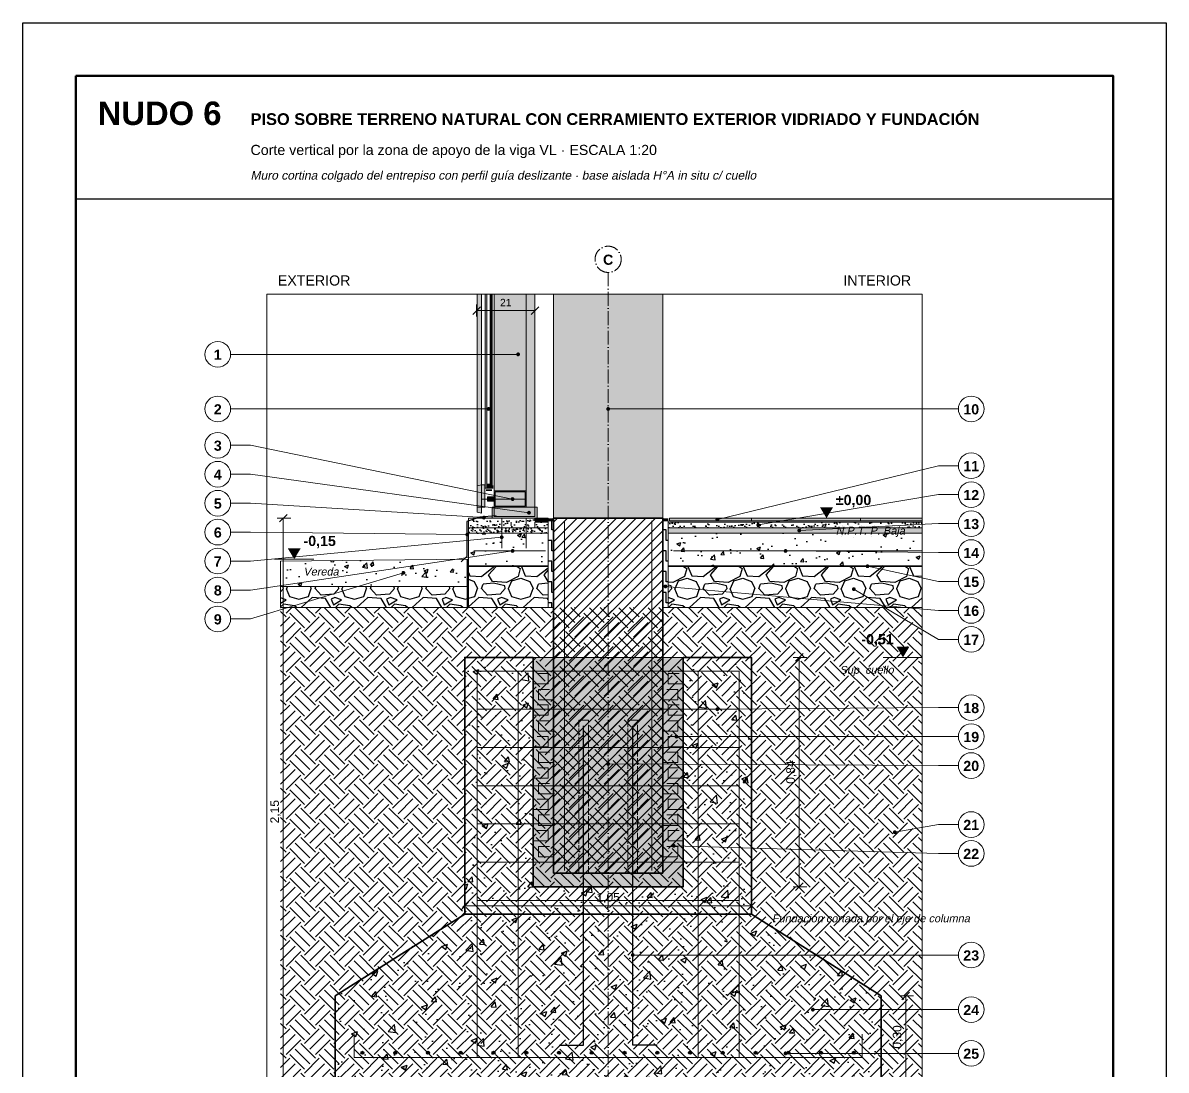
# Model space of a CAD drawing. Header units: millimetres. Extents: x 6 to 4194, y 6 to 5934.
# Drawn here: x 6 to 4194, y 2098 to 5934 of the extents above; entities that cross this region are included whole.
import ezdxf
from ezdxf.enums import TextEntityAlignment as Align

# ---------------------------------------------------------------- set-up
doc = ezdxf.new("R2010")
doc.units = ezdxf.units.MM
doc.header["$LTSCALE"] = 20
doc.linetypes.add('DASHDOT', pattern=[3.556, 2.54, -0.508, 0, -0.508])
doc.linetypes.add('DASHED', pattern=[1.524, 1.27, -0.254])
for name, color, linetype in [('A-ACERO', 250, 'Continuous'), ('A-AISLACION-EPS', 50, 'Continuous'), ('A-ALUMINIO', 253, 'Continuous'), ('A-ARMADURAS', 14, 'Continuous'), ('A-BARRERAS-MEMBRANAS', 7, 'Continuous'), ('A-CONTORNOS', 7, 'Continuous'), ('A-GROUT', 251, 'Continuous'), ('A-HORMIGON-INSITU', 33, 'Continuous'), ('A-HORMIGON-PREMOLDEADO', 8, 'Continuous'), ('A-HORMIGON-SIMPLE', 9, 'Continuous'), ('A-MORTERO-CARPETAS', 252, 'Continuous'), ('A-NEOPRENO-SELLADORES', 7, 'Continuous'), ('A-PROYECCION-OCULTO', 8, 'DASHED'), ('A-SOLADOS', 31, 'Continuous'), ('A-TERRENO', 32, 'Continuous'), ('A-TOSCA', 42, 'Continuous'), ('A-VIDRIO', 4, 'Continuous'), ('A-VISTA', 8, 'Continuous'), ('X-COTAS', 3, 'Continuous'), ('X-EJES', 1, 'DASHDOT'), ('X-MARCO', 7, 'Continuous'), ('X-NIVELES', 7, 'Continuous'), ('X-REFERENCIAS', 1, 'Continuous'), ('X-TEXTOS', 7, 'Continuous')]:
    doc.layers.add(name, color=color, linetype=linetype)
doc.styles.add('ARIAL', font='arial.ttf')
doc.styles.add('ARIAL-B', font='arialbd.ttf')

msp = doc.modelspace()

# ---------------------------------------------------------------- hatches: boundary and pattern name
at = {"layer": 'A-ACERO', "true_color": 0x333333}
h = msp.add_hatch(color=250, dxfattribs=at)
h.dxf.hatch_style = 1
h.paths.add_polyline_path([(1702, 4220), (1724, 4220), (1724, 4226), (1702, 4226)])
at = {"layer": 'A-AISLACION-EPS'}
h = msp.add_hatch(dxfattribs=at)
h.set_pattern_fill('ZIGZAG', color=256, scale=6, angle=90)
h.paths.add_polyline_path([(1930, 3793), (1950, 3793), (1950, 4110), (1930, 4110)])
h = msp.add_hatch(dxfattribs=at)
h.set_pattern_fill('ZIGZAG', color=256, scale=6, angle=90)
h.paths.add_polyline_path([(2350, 3793), (2370, 3793), (2370, 4110), (2350, 4110)])
at = {"layer": 'A-ALUMINIO', "true_color": 0xb9c0c6}
h = msp.add_hatch(color=9, dxfattribs=at)
h.dxf.hatch_style = 1
h.paths.add_polyline_path([(1670, 4142), (1686, 4138), (1686, 4242), (1670, 4238)])
at = {"layer": 'A-ALUMINIO', "true_color": 0x9aa3ab}
h = msp.add_hatch(color=253, dxfattribs=at)
h.dxf.hatch_style = 1
h.paths.add_polyline_path([(1686, 4160), (1698, 4160), (1698, 4242), (1686, 4242)])
h = msp.add_hatch(color=253, dxfattribs=at)
h.dxf.hatch_style = 1
h.paths.add_polyline_path([(1706, 4230), (1718, 4230), (1718, 4244), (1706, 4244)])
h = msp.add_hatch(color=253, dxfattribs=at)
h.dxf.hatch_style = 1
h.paths.add_polyline_path([(1708, 4182), (1732, 4182), (1732, 4198), (1708, 4198)])
h = msp.add_hatch(color=253, dxfattribs=at)
h.dxf.hatch_style = 1
h.paths.add_polyline_path([(1732, 4160), (1850, 4160), (1850, 4220), (1732, 4220)])
h = msp.add_hatch(color=253, dxfattribs=at)
h.dxf.hatch_style = 1
h.paths.add_polyline_path([(1725, 4120), (1890, 4120), (1890, 4160), (1725, 4160)])
at = {"layer": 'A-ARMADURAS'}
h = msp.add_hatch(color=256, dxfattribs=at)
h.dxf.hatch_style = 1
h.paths.add_polyline_path([(1255.6, 2162), (1255.3, 2163.7), (1254.5, 2165.3), (1253.3, 2166.5), (1251.7, 2167.3), (1250, 2167.6), (1248.3, 2167.3), (1246.7, 2166.5), (1245.5, 2165.3), (1244.7, 2163.7), (1244.4, 2162), (1244.7, 2160.3), (1245.5, 2158.7), (1246.7, 2157.5), (1248.3, 2156.7), (1250, 2156.4), (1251.7, 2156.7), (1253.3, 2157.5), (1254.5, 2158.7), (1255.3, 2160.3)])
h = msp.add_hatch(color=256, dxfattribs=at)
h.dxf.hatch_style = 1
h.paths.add_polyline_path([(1375.6, 2162), (1375.3, 2163.7), (1374.5, 2165.3), (1373.3, 2166.5), (1371.7, 2167.3), (1370, 2167.6), (1368.3, 2167.3), (1366.7, 2166.5), (1365.5, 2165.3), (1364.7, 2163.7), (1364.4, 2162), (1364.7, 2160.3), (1365.5, 2158.7), (1366.7, 2157.5), (1368.3, 2156.7), (1370, 2156.4), (1371.7, 2156.7), (1373.3, 2157.5), (1374.5, 2158.7), (1375.3, 2160.3)])
h = msp.add_hatch(color=256, dxfattribs=at)
h.dxf.hatch_style = 1
h.paths.add_polyline_path([(1495.6, 2162), (1495.3, 2163.7), (1494.5, 2165.3), (1493.3, 2166.5), (1491.7, 2167.3), (1490, 2167.6), (1488.3, 2167.3), (1486.7, 2166.5), (1485.5, 2165.3), (1484.7, 2163.7), (1484.4, 2162), (1484.7, 2160.3), (1485.5, 2158.7), (1486.7, 2157.5), (1488.3, 2156.7), (1490, 2156.4), (1491.7, 2156.7), (1493.3, 2157.5), (1494.5, 2158.7), (1495.3, 2160.3)])
h = msp.add_hatch(color=256, dxfattribs=at)
h.dxf.hatch_style = 1
h.paths.add_polyline_path([(1615.6, 2162), (1615.3, 2163.7), (1614.5, 2165.3), (1613.3, 2166.5), (1611.7, 2167.3), (1610, 2167.6), (1608.3, 2167.3), (1606.7, 2166.5), (1605.5, 2165.3), (1604.7, 2163.7), (1604.4, 2162), (1604.7, 2160.3), (1605.5, 2158.7), (1606.7, 2157.5), (1608.3, 2156.7), (1610, 2156.4), (1611.7, 2156.7), (1613.3, 2157.5), (1614.5, 2158.7), (1615.3, 2160.3)])
h = msp.add_hatch(color=256, dxfattribs=at)
h.dxf.hatch_style = 1
h.paths.add_polyline_path([(1735.6, 2162), (1735.3, 2163.7), (1734.5, 2165.3), (1733.3, 2166.5), (1731.7, 2167.3), (1730, 2167.6), (1728.3, 2167.3), (1726.7, 2166.5), (1725.5, 2165.3), (1724.7, 2163.7), (1724.4, 2162), (1724.7, 2160.3), (1725.5, 2158.7), (1726.7, 2157.5), (1728.3, 2156.7), (1730, 2156.4), (1731.7, 2156.7), (1733.3, 2157.5), (1734.5, 2158.7), (1735.3, 2160.3)])
h = msp.add_hatch(color=256, dxfattribs=at)
h.dxf.hatch_style = 1
h.paths.add_polyline_path([(1855.6, 2162), (1855.3, 2163.7), (1854.5, 2165.3), (1853.3, 2166.5), (1851.7, 2167.3), (1850, 2167.6), (1848.3, 2167.3), (1846.7, 2166.5), (1845.5, 2165.3), (1844.7, 2163.7), (1844.4, 2162), (1844.7, 2160.3), (1845.5, 2158.7), (1846.7, 2157.5), (1848.3, 2156.7), (1850, 2156.4), (1851.7, 2156.7), (1853.3, 2157.5), (1854.5, 2158.7), (1855.3, 2160.3)])
h = msp.add_hatch(color=256, dxfattribs=at)
h.dxf.hatch_style = 1
h.paths.add_polyline_path([(1975.6, 2162), (1975.3, 2163.7), (1974.5, 2165.3), (1973.3, 2166.5), (1971.7, 2167.3), (1970, 2167.6), (1968.3, 2167.3), (1966.7, 2166.5), (1965.5, 2165.3), (1964.7, 2163.7), (1964.4, 2162), (1964.7, 2160.3), (1965.5, 2158.7), (1966.7, 2157.5), (1968.3, 2156.7), (1970, 2156.4), (1971.7, 2156.7), (1973.3, 2157.5), (1974.5, 2158.7), (1975.3, 2160.3)])
h = msp.add_hatch(color=256, dxfattribs=at)
h.dxf.hatch_style = 1
h.paths.add_polyline_path([(2095.6, 2162), (2095.3, 2163.7), (2094.5, 2165.3), (2093.3, 2166.5), (2091.7, 2167.3), (2090, 2167.6), (2088.3, 2167.3), (2086.7, 2166.5), (2085.5, 2165.3), (2084.7, 2163.7), (2084.4, 2162), (2084.7, 2160.3), (2085.5, 2158.7), (2086.7, 2157.5), (2088.3, 2156.7), (2090, 2156.4), (2091.7, 2156.7), (2093.3, 2157.5), (2094.5, 2158.7), (2095.3, 2160.3)])
h = msp.add_hatch(color=256, dxfattribs=at)
h.dxf.hatch_style = 1
h.paths.add_polyline_path([(2215.6, 2162), (2215.3, 2163.7), (2214.5, 2165.3), (2213.3, 2166.5), (2211.7, 2167.3), (2210, 2167.6), (2208.3, 2167.3), (2206.7, 2166.5), (2205.5, 2165.3), (2204.7, 2163.7), (2204.4, 2162), (2204.7, 2160.3), (2205.5, 2158.7), (2206.7, 2157.5), (2208.3, 2156.7), (2210, 2156.4), (2211.7, 2156.7), (2213.3, 2157.5), (2214.5, 2158.7), (2215.3, 2160.3)])
h = msp.add_hatch(color=256, dxfattribs=at)
h.dxf.hatch_style = 1
h.paths.add_polyline_path([(2335.6, 2162), (2335.3, 2163.7), (2334.5, 2165.3), (2333.3, 2166.5), (2331.7, 2167.3), (2330, 2167.6), (2328.3, 2167.3), (2326.7, 2166.5), (2325.5, 2165.3), (2324.7, 2163.7), (2324.4, 2162), (2324.7, 2160.3), (2325.5, 2158.7), (2326.7, 2157.5), (2328.3, 2156.7), (2330, 2156.4), (2331.7, 2156.7), (2333.3, 2157.5), (2334.5, 2158.7), (2335.3, 2160.3)])
h = msp.add_hatch(color=256, dxfattribs=at)
h.dxf.hatch_style = 1
h.paths.add_polyline_path([(2455.6, 2162), (2455.3, 2163.7), (2454.5, 2165.3), (2453.3, 2166.5), (2451.7, 2167.3), (2450, 2167.6), (2448.3, 2167.3), (2446.7, 2166.5), (2445.5, 2165.3), (2444.7, 2163.7), (2444.4, 2162), (2444.7, 2160.3), (2445.5, 2158.7), (2446.7, 2157.5), (2448.3, 2156.7), (2450, 2156.4), (2451.7, 2156.7), (2453.3, 2157.5), (2454.5, 2158.7), (2455.3, 2160.3)])
h = msp.add_hatch(color=256, dxfattribs=at)
h.dxf.hatch_style = 1
h.paths.add_polyline_path([(2575.6, 2162), (2575.3, 2163.7), (2574.5, 2165.3), (2573.3, 2166.5), (2571.7, 2167.3), (2570, 2167.6), (2568.3, 2167.3), (2566.7, 2166.5), (2565.5, 2165.3), (2564.7, 2163.7), (2564.4, 2162), (2564.7, 2160.3), (2565.5, 2158.7), (2566.7, 2157.5), (2568.3, 2156.7), (2570, 2156.4), (2571.7, 2156.7), (2573.3, 2157.5), (2574.5, 2158.7), (2575.3, 2160.3)])
h = msp.add_hatch(color=256, dxfattribs=at)
h.dxf.hatch_style = 1
h.paths.add_polyline_path([(2695.6, 2162), (2695.3, 2163.7), (2694.5, 2165.3), (2693.3, 2166.5), (2691.7, 2167.3), (2690, 2167.6), (2688.3, 2167.3), (2686.7, 2166.5), (2685.5, 2165.3), (2684.7, 2163.7), (2684.4, 2162), (2684.7, 2160.3), (2685.5, 2158.7), (2686.7, 2157.5), (2688.3, 2156.7), (2690, 2156.4), (2691.7, 2156.7), (2693.3, 2157.5), (2694.5, 2158.7), (2695.3, 2160.3)])
h = msp.add_hatch(color=256, dxfattribs=at)
h.dxf.hatch_style = 1
h.paths.add_polyline_path([(2815.6, 2162), (2815.3, 2163.7), (2814.5, 2165.3), (2813.3, 2166.5), (2811.7, 2167.3), (2810, 2167.6), (2808.3, 2167.3), (2806.7, 2166.5), (2805.5, 2165.3), (2804.7, 2163.7), (2804.4, 2162), (2804.7, 2160.3), (2805.5, 2158.7), (2806.7, 2157.5), (2808.3, 2156.7), (2810, 2156.4), (2811.7, 2156.7), (2813.3, 2157.5), (2814.5, 2158.7), (2815.3, 2160.3)])
h = msp.add_hatch(color=256, dxfattribs=at)
h.dxf.hatch_style = 1
h.paths.add_polyline_path([(2935.6, 2162), (2935.3, 2163.7), (2934.5, 2165.3), (2933.3, 2166.5), (2931.7, 2167.3), (2930, 2167.6), (2928.3, 2167.3), (2926.7, 2166.5), (2925.5, 2165.3), (2924.7, 2163.7), (2924.4, 2162), (2924.7, 2160.3), (2925.5, 2158.7), (2926.7, 2157.5), (2928.3, 2156.7), (2930, 2156.4), (2931.7, 2156.7), (2933.3, 2157.5), (2934.5, 2158.7), (2935.3, 2160.3)])
h = msp.add_hatch(color=256, dxfattribs=at)
h.dxf.hatch_style = 1
h.paths.add_polyline_path([(3055.6, 2162), (3055.3, 2163.7), (3054.5, 2165.3), (3053.3, 2166.5), (3051.7, 2167.3), (3050, 2167.6), (3048.3, 2167.3), (3046.7, 2166.5), (3045.5, 2165.3), (3044.7, 2163.7), (3044.4, 2162), (3044.7, 2160.3), (3045.5, 2158.7), (3046.7, 2157.5), (3048.3, 2156.7), (3050, 2156.4), (3051.7, 2156.7), (3053.3, 2157.5), (3054.5, 2158.7), (3055.3, 2160.3)])
at = {"layer": 'A-BARRERAS-MEMBRANAS', "true_color": 0x000000}
h = msp.add_hatch(color=18, dxfattribs=at)
h.dxf.hatch_style = 1
h.paths.add_polyline_path([(1638, 3943), (1930, 3943), (1930, 3945), (1638, 3945)])
h = msp.add_hatch(color=18, dxfattribs=at)
h.dxf.hatch_style = 1
h.paths.add_polyline_path([(2370, 3943), (3300, 3943), (3300, 3945), (2370, 3945)])
at = {"layer": 'A-GROUT'}
h = msp.add_hatch(dxfattribs=at)
h.set_pattern_fill('AR-SAND', color=256, scale=0.4)
h.paths.add_polyline_path([(1875, 2770), (2425, 2770), (2425, 3610), (1875, 3610)])
at = {"layer": 'A-HORMIGON-INSITU'}
h = msp.add_hatch(dxfattribs=at)
h.set_pattern_fill('AR-CONC', color=256, scale=1.2)
h.paths.add_polyline_path([(1625, 2670), (2675, 2670), (2675, 3610), (2425, 3610), (2425, 2770), (1875, 2770), (1875, 3610), (1625, 3610)])
h = msp.add_hatch(dxfattribs=at)
h.set_pattern_fill('AR-CONC', color=256, scale=1.2)
h.paths.add_polyline_path([(1150, 2070), (3150, 2070), (3150, 2370), (2675, 2670), (1625, 2670), (1150, 2370)])
at = {"layer": 'A-HORMIGON-PREMOLDEADO'}
h = msp.add_hatch(dxfattribs=at)
h.set_pattern_fill('ANSI31', color=256, scale=8)
h.paths.add_polyline_path([(1950, 2820), (2350, 2820), (2350, 4120), (1950, 4120)])
at = {"layer": 'A-HORMIGON-SIMPLE'}
h = msp.add_hatch(dxfattribs=at)
h.set_pattern_fill('AR-CONC', color=256, scale=0.8)
h.paths.add_polyline_path([(1638, 3945), (1930, 3945), (1930, 4065), (1638, 4065)])
h = msp.add_hatch(dxfattribs=at)
h.set_pattern_fill('AR-CONC', color=256, scale=0.8)
h.paths.add_polyline_path([(2370, 3945), (3300, 3945), (3300, 4065), (2370, 4065)])
h = msp.add_hatch(dxfattribs=at)
h.set_pattern_fill('AR-CONC', color=256, scale=0.8)
h.paths.add_polyline_path([(950, 3870), (1634, 3870), (1634, 3970), (950, 3963)])
at = {"layer": 'A-MORTERO-CARPETAS'}
h = msp.add_hatch(dxfattribs=at)
h.set_pattern_fill('AR-SAND', color=256, scale=0.6)
h.paths.add_polyline_path([(1638, 4085), (1930, 4085), (1930, 4120), (1638, 4120)])
at = {"layer": 'A-MORTERO-CARPETAS', "true_color": 0x8d8d8d}
h = msp.add_hatch(color=252, dxfattribs=at)
h.dxf.hatch_style = 1
h.paths.add_polyline_path([(1882, 4105), (1930, 4105), (1930, 4110), (1882, 4110)])
at = {"layer": 'A-MORTERO-CARPETAS'}
h = msp.add_hatch(dxfattribs=at)
h.set_pattern_fill('AR-SAND', color=256, scale=0.6)
h.paths.add_polyline_path([(1882, 4085), (1930, 4085), (1930, 4105), (1882, 4105)])
h = msp.add_hatch(dxfattribs=at)
h.set_pattern_fill('AR-SAND', color=256, scale=0.6)
h.paths.add_polyline_path([(2370, 4085), (3300, 4085), (3300, 4105), (2370, 4105)])
at = {"layer": 'A-MORTERO-CARPETAS', "true_color": 0x8d8d8d}
h = msp.add_hatch(color=252, dxfattribs=at)
h.dxf.hatch_style = 1
h.paths.add_polyline_path([(2375, 4105), (3300, 4105), (3300, 4110), (2375, 4110)])
at = {"layer": 'A-MORTERO-CARPETAS'}
h = msp.add_hatch(dxfattribs=at)
h.set_pattern_fill('AR-SAND', color=256, scale=0.4)
h.paths.add_polyline_path([(1638, 4065), (1930, 4065), (1930, 4085), (1638, 4085)])
h = msp.add_hatch(dxfattribs=at)
h.set_pattern_fill('AR-SAND', color=256, scale=0.4)
h.paths.add_polyline_path([(2370, 4065), (3300, 4065), (3300, 4085), (2370, 4085)])
at = {"layer": 'A-NEOPRENO-SELLADORES', "true_color": 0x111111}
h = msp.add_hatch(color=250, dxfattribs=at)
h.dxf.hatch_style = 1
h.paths.add_polyline_path([(1698, 4228), (1700, 4228), (1700, 4240), (1698, 4240)])
h = msp.add_hatch(color=250, dxfattribs=at)
h.dxf.hatch_style = 1
h.paths.add_polyline_path([(1706, 4230), (1718, 4230), (1718, 4234), (1706, 4234)])
h = msp.add_hatch(color=250, dxfattribs=at)
h.dxf.hatch_style = 1
h.paths.add_polyline_path([(1725, 4228), (1730, 4228), (1730, 4240), (1725, 4240)])
at = {"layer": 'A-NEOPRENO-SELLADORES', "true_color": 0x222222}
h = msp.add_hatch(color=250, dxfattribs=at)
h.dxf.hatch_style = 1
h.paths.add_polyline_path([(1670, 4120), (1725, 4120), (1725, 4124), (1670, 4124)])
at = {"layer": 'A-NEOPRENO-SELLADORES', "true_color": 0x111111}
h = msp.add_hatch(color=250, dxfattribs=at)
h.dxf.hatch_style = 1
h.paths.add_polyline_path([(1930, 4110), (1950, 4110), (1950, 4120), (1930, 4120)])
h = msp.add_hatch(color=250, dxfattribs=at)
h.dxf.hatch_style = 1
h.paths.add_polyline_path([(2350, 4110), (2370, 4110), (2370, 4120), (2350, 4120)])
h = msp.add_hatch(color=250, dxfattribs=at)
h.dxf.hatch_style = 1
h.paths.add_polyline_path([(1630, 3870), (1634, 3870), (1634, 3970), (1630, 3970)])
at = {"layer": 'A-SOLADOS', "true_color": 0xcdbb9c}
h = msp.add_hatch(color=9, dxfattribs=at)
h.dxf.hatch_style = 1
h.paths.add_polyline_path([(1882, 4110), (1930, 4110), (1930, 4120), (1882, 4120)])
h = msp.add_hatch(color=9, dxfattribs=at)
h.dxf.hatch_style = 1
h.paths.add_polyline_path([(2375, 4110), (3300, 4110), (3300, 4120), (2375, 4120)])
at = {"layer": 'A-TERRENO'}
h = msp.add_hatch(dxfattribs=at)
h.set_pattern_fill('EARTH', color=256, scale=12, angle=45)
h.paths.add_polyline_path([(950, 1940), (3300, 1940), (3300, 3793), (950, 3793)])
at = {"layer": 'A-TOSCA'}
h = msp.add_hatch(dxfattribs=at)
h.set_pattern_fill('GRAVEL', color=256, scale=8)
h.paths.add_polyline_path([(1638, 3793), (1930, 3793), (1930, 3943), (1638, 3943)])
h = msp.add_hatch(dxfattribs=at)
h.set_pattern_fill('GRAVEL', color=256, scale=8)
h.paths.add_polyline_path([(2370, 3793), (3300, 3793), (3300, 3943), (2370, 3943)])
h = msp.add_hatch(dxfattribs=at)
h.set_pattern_fill('GRAVEL', color=256, scale=8)
h.paths.add_polyline_path([(950, 3793), (1634, 3793), (1634, 3870), (950, 3870)])
at = {"layer": 'A-VIDRIO', "true_color": 0xbfe3f0}
h = msp.add_hatch(color=254, dxfattribs=at)
h.dxf.hatch_style = 1
h.paths.add_polyline_path([(1700, 4940), (1700, 4230), (1706, 4230), (1706, 4940)])
h = msp.add_hatch(color=254, dxfattribs=at)
h.dxf.hatch_style = 1
h.paths.add_polyline_path([(1718, 4940), (1718, 4230), (1725, 4230), (1725, 4940)])
at = {"layer": 'A-VISTA', "true_color": 0xe9ecee}
h = msp.add_hatch(color=7, dxfattribs=at)
h.dxf.hatch_style = 1
h.paths.add_polyline_path([(1670, 4940), (1670, 4160), (1686, 4160), (1686, 4940)])
at = {"layer": 'A-VISTA', "true_color": 0xe3e7ea}
h = msp.add_hatch(color=254, dxfattribs=at)
h.dxf.hatch_style = 1
h.paths.add_polyline_path([(1732, 4940), (1732, 4160), (1882, 4160), (1882, 4940)])
at = {"layer": 'A-VISTA', "true_color": 0xeceeef}
h = msp.add_hatch(color=7, dxfattribs=at)
h.dxf.hatch_style = 1
h.paths.add_polyline_path([(1950, 4940), (1950, 4120), (2350, 4120), (2350, 4940)])
at = {"layer": 'X-NIVELES'}
h = msp.add_hatch(color=7, dxfattribs=at)
h.dxf.hatch_style = 1
h.paths.add_polyline_path([(2950, 4120), (2926, 4160), (2974, 4160)])
h = msp.add_hatch(color=7, dxfattribs=at)
h.dxf.hatch_style = 1
h.paths.add_polyline_path([(1000, 3970), (976, 4010), (1024, 4010)])
h = msp.add_hatch(color=7, dxfattribs=at)
h.dxf.hatch_style = 1
h.paths.add_polyline_path([(3230, 3610), (3206, 3650), (3254, 3650)])
at = {"layer": 'X-REFERENCIAS'}
h = msp.add_hatch(color=7, dxfattribs=at)
h.dxf.hatch_style = 1
h.paths.add_polyline_path([(1827, 4720), (1826.7, 4722.2), (1825.7, 4724.1), (1824.1, 4725.7), (1822.2, 4726.7), (1820, 4727), (1817.8, 4726.7), (1815.9, 4725.7), (1814.3, 4724.1), (1813.3, 4722.2), (1813, 4720), (1813.3, 4717.8), (1814.3, 4715.9), (1815.9, 4714.3), (1817.8, 4713.3), (1820, 4713), (1822.2, 4713.3), (1824.1, 4714.3), (1825.7, 4715.9), (1826.7, 4717.8)])
h = msp.add_hatch(color=7, dxfattribs=at)
h.dxf.hatch_style = 1
h.paths.add_polyline_path([(1719, 4520), (1718.7, 4522.2), (1717.7, 4524.1), (1716.1, 4525.7), (1714.2, 4526.7), (1712, 4527), (1709.8, 4526.7), (1707.9, 4525.7), (1706.3, 4524.1), (1705.3, 4522.2), (1705, 4520), (1705.3, 4517.8), (1706.3, 4515.9), (1707.9, 4514.3), (1709.8, 4513.3), (1712, 4513), (1714.2, 4513.3), (1716.1, 4514.3), (1717.7, 4515.9), (1718.7, 4517.8)])
h = msp.add_hatch(color=7, dxfattribs=at)
h.dxf.hatch_style = 1
h.paths.add_polyline_path([(2157, 4520), (2156.7, 4522.2), (2155.7, 4524.1), (2154.1, 4525.7), (2152.2, 4526.7), (2150, 4527), (2147.8, 4526.7), (2145.9, 4525.7), (2144.3, 4524.1), (2143.3, 4522.2), (2143, 4520), (2143.3, 4517.8), (2144.3, 4515.9), (2145.9, 4514.3), (2147.8, 4513.3), (2150, 4513), (2152.2, 4513.3), (2154.1, 4514.3), (2155.7, 4515.9), (2156.7, 4517.8)])
h = msp.add_hatch(color=7, dxfattribs=at)
h.dxf.hatch_style = 1
h.paths.add_polyline_path([(1807, 4190), (1806.7, 4192.2), (1805.7, 4194.1), (1804.1, 4195.7), (1802.2, 4196.7), (1800, 4197), (1797.8, 4196.7), (1795.9, 4195.7), (1794.3, 4194.1), (1793.3, 4192.2), (1793, 4190), (1793.3, 4187.8), (1794.3, 4185.9), (1795.9, 4184.3), (1797.8, 4183.3), (1800, 4183), (1802.2, 4183.3), (1804.1, 4184.3), (1805.7, 4185.9), (1806.7, 4187.8)])
h = msp.add_hatch(color=7, dxfattribs=at)
h.dxf.hatch_style = 1
h.paths.add_polyline_path([(1867, 4140), (1866.7, 4142.2), (1865.7, 4144.1), (1864.1, 4145.7), (1862.2, 4146.7), (1860, 4147), (1857.8, 4146.7), (1855.9, 4145.7), (1854.3, 4144.1), (1853.3, 4142.2), (1853, 4140), (1853.3, 4137.8), (1854.3, 4135.9), (1855.9, 4134.3), (1857.8, 4133.3), (1860, 4133), (1862.2, 4133.3), (1864.1, 4134.3), (1865.7, 4135.9), (1866.7, 4137.8)])
h = msp.add_hatch(color=7, dxfattribs=at)
h.dxf.hatch_style = 1
h.paths.add_polyline_path([(1702, 4122), (1701.7, 4124.2), (1700.7, 4126.1), (1699.1, 4127.7), (1697.2, 4128.7), (1695, 4129), (1692.8, 4128.7), (1690.9, 4127.7), (1689.3, 4126.1), (1688.3, 4124.2), (1688, 4122), (1688.3, 4119.8), (1689.3, 4117.9), (1690.9, 4116.3), (1692.8, 4115.3), (1695, 4115), (1697.2, 4115.3), (1699.1, 4116.3), (1700.7, 4117.9), (1701.7, 4119.8)])
h = msp.add_hatch(color=7, dxfattribs=at)
h.dxf.hatch_style = 1
h.paths.add_polyline_path([(2557, 4115), (2556.7, 4117.2), (2555.7, 4119.1), (2554.1, 4120.7), (2552.2, 4121.7), (2550, 4122), (2547.8, 4121.7), (2545.9, 4120.7), (2544.3, 4119.1), (2543.3, 4117.2), (2543, 4115), (2543.3, 4112.8), (2544.3, 4110.9), (2545.9, 4109.3), (2547.8, 4108.3), (2550, 4108), (2552.2, 4108.3), (2554.1, 4109.3), (2555.7, 4110.9), (2556.7, 4112.8)])
h = msp.add_hatch(color=7, dxfattribs=at)
h.dxf.hatch_style = 1
h.paths.add_polyline_path([(1641, 4060), (1640.7, 4062.2), (1639.7, 4064.1), (1638.1, 4065.7), (1636.2, 4066.7), (1634, 4067), (1631.8, 4066.7), (1629.9, 4065.7), (1628.3, 4064.1), (1627.3, 4062.2), (1627, 4060), (1627.3, 4057.8), (1628.3, 4055.9), (1629.9, 4054.3), (1631.8, 4053.3), (1634, 4053), (1636.2, 4053.3), (1638.1, 4054.3), (1639.7, 4055.9), (1640.7, 4057.8)])
h = msp.add_hatch(color=7, dxfattribs=at)
h.dxf.hatch_style = 1
h.paths.add_polyline_path([(2707, 4095), (2706.7, 4097.2), (2705.7, 4099.1), (2704.1, 4100.7), (2702.2, 4101.7), (2700, 4102), (2697.8, 4101.7), (2695.9, 4100.7), (2694.3, 4099.1), (2693.3, 4097.2), (2693, 4095), (2693.3, 4092.8), (2694.3, 4090.9), (2695.9, 4089.3), (2697.8, 4088.3), (2700, 4088), (2702.2, 4088.3), (2704.1, 4089.3), (2705.7, 4090.9), (2706.7, 4092.8)])
h = msp.add_hatch(color=7, dxfattribs=at)
h.dxf.hatch_style = 1
h.paths.add_polyline_path([(2857, 4075), (2856.7, 4077.2), (2855.7, 4079.1), (2854.1, 4080.7), (2852.2, 4081.7), (2850, 4082), (2847.8, 4081.7), (2845.9, 4080.7), (2844.3, 4079.1), (2843.3, 4077.2), (2843, 4075), (2843.3, 4072.8), (2844.3, 4070.9), (2845.9, 4069.3), (2847.8, 4068.3), (2850, 4068), (2852.2, 4068.3), (2854.1, 4069.3), (2855.7, 4070.9), (2856.7, 4072.8)])
h = msp.add_hatch(color=7, dxfattribs=at)
h.dxf.hatch_style = 1
h.paths.add_polyline_path([(1767, 4050), (1766.7, 4052.2), (1765.7, 4054.1), (1764.1, 4055.7), (1762.2, 4056.7), (1760, 4057), (1757.8, 4056.7), (1755.9, 4055.7), (1754.3, 4054.1), (1753.3, 4052.2), (1753, 4050), (1753.3, 4047.8), (1754.3, 4045.9), (1755.9, 4044.3), (1757.8, 4043.3), (1760, 4043), (1762.2, 4043.3), (1764.1, 4044.3), (1765.7, 4045.9), (1766.7, 4047.8)])
h = msp.add_hatch(color=7, dxfattribs=at)
h.dxf.hatch_style = 1
h.paths.add_polyline_path([(1807, 4000), (1806.7, 4002.2), (1805.7, 4004.1), (1804.1, 4005.7), (1802.2, 4006.7), (1800, 4007), (1797.8, 4006.7), (1795.9, 4005.7), (1794.3, 4004.1), (1793.3, 4002.2), (1793, 4000), (1793.3, 3997.8), (1794.3, 3995.9), (1795.9, 3994.3), (1797.8, 3993.3), (1800, 3993), (1802.2, 3993.3), (1804.1, 3994.3), (1805.7, 3995.9), (1806.7, 3997.8)])
h = msp.add_hatch(color=7, dxfattribs=at)
h.dxf.hatch_style = 1
h.paths.add_polyline_path([(2807, 4000), (2806.7, 4002.2), (2805.7, 4004.1), (2804.1, 4005.7), (2802.2, 4006.7), (2800, 4007), (2797.8, 4006.7), (2795.9, 4005.7), (2794.3, 4004.1), (2793.3, 4002.2), (2793, 4000), (2793.3, 3997.8), (2794.3, 3995.9), (2795.9, 3994.3), (2797.8, 3993.3), (2800, 3993), (2802.2, 3993.3), (2804.1, 3994.3), (2805.7, 3995.9), (2806.7, 3997.8)])
h = msp.add_hatch(color=7, dxfattribs=at)
h.dxf.hatch_style = 1
h.paths.add_polyline_path([(3107, 3944), (3106.7, 3946.2), (3105.7, 3948.1), (3104.1, 3949.7), (3102.2, 3950.7), (3100, 3951), (3097.8, 3950.7), (3095.9, 3949.7), (3094.3, 3948.1), (3093.3, 3946.2), (3093, 3944), (3093.3, 3941.8), (3094.3, 3939.9), (3095.9, 3938.3), (3097.8, 3937.3), (3100, 3937), (3102.2, 3937.3), (3104.1, 3938.3), (3105.7, 3939.9), (3106.7, 3941.8)])
h = msp.add_hatch(color=7, dxfattribs=at)
h.dxf.hatch_style = 1
h.paths.add_polyline_path([(1407, 3920), (1406.7, 3922.2), (1405.7, 3924.1), (1404.1, 3925.7), (1402.2, 3926.7), (1400, 3927), (1397.8, 3926.7), (1395.9, 3925.7), (1394.3, 3924.1), (1393.3, 3922.2), (1393, 3920), (1393.3, 3917.8), (1394.3, 3915.9), (1395.9, 3914.3), (1397.8, 3913.3), (1400, 3913), (1402.2, 3913.3), (1404.1, 3914.3), (1405.7, 3915.9), (1406.7, 3917.8)])
h = msp.add_hatch(color=7, dxfattribs=at)
h.dxf.hatch_style = 1
h.paths.add_polyline_path([(2367, 3870), (2366.7, 3872.2), (2365.7, 3874.1), (2364.1, 3875.7), (2362.2, 3876.7), (2360, 3877), (2357.8, 3876.7), (2355.9, 3875.7), (2354.3, 3874.1), (2353.3, 3872.2), (2353, 3870), (2353.3, 3867.8), (2354.3, 3865.9), (2355.9, 3864.3), (2357.8, 3863.3), (2360, 3863), (2362.2, 3863.3), (2364.1, 3864.3), (2365.7, 3865.9), (2366.7, 3867.8)])
h = msp.add_hatch(color=7, dxfattribs=at)
h.dxf.hatch_style = 1
h.paths.add_polyline_path([(3057, 3860), (3056.7, 3862.2), (3055.7, 3864.1), (3054.1, 3865.7), (3052.2, 3866.7), (3050, 3867), (3047.8, 3866.7), (3045.9, 3865.7), (3044.3, 3864.1), (3043.3, 3862.2), (3043, 3860), (3043.3, 3857.8), (3044.3, 3855.9), (3045.9, 3854.3), (3047.8, 3853.3), (3050, 3853), (3052.2, 3853.3), (3054.1, 3854.3), (3055.7, 3855.9), (3056.7, 3857.8)])
h = msp.add_hatch(color=7, dxfattribs=at)
h.dxf.hatch_style = 1
h.paths.add_polyline_path([(2557, 3420), (2556.7, 3422.2), (2555.7, 3424.1), (2554.1, 3425.7), (2552.2, 3426.7), (2550, 3427), (2547.8, 3426.7), (2545.9, 3425.7), (2544.3, 3424.1), (2543.3, 3422.2), (2543, 3420), (2543.3, 3417.8), (2544.3, 3415.9), (2545.9, 3414.3), (2547.8, 3413.3), (2550, 3413), (2552.2, 3413.3), (2554.1, 3414.3), (2555.7, 3415.9), (2556.7, 3417.8)])
h = msp.add_hatch(color=7, dxfattribs=at)
h.dxf.hatch_style = 1
h.paths.add_polyline_path([(2407, 3320), (2406.7, 3322.2), (2405.7, 3324.1), (2404.1, 3325.7), (2402.2, 3326.7), (2400, 3327), (2397.8, 3326.7), (2395.9, 3325.7), (2394.3, 3324.1), (2393.3, 3322.2), (2393, 3320), (2393.3, 3317.8), (2394.3, 3315.9), (2395.9, 3314.3), (2397.8, 3313.3), (2400, 3313), (2402.2, 3313.3), (2404.1, 3314.3), (2405.7, 3315.9), (2406.7, 3317.8)])
h = msp.add_hatch(color=7, dxfattribs=at)
h.dxf.hatch_style = 1
h.paths.add_polyline_path([(2157, 3220), (2156.7, 3222.2), (2155.7, 3224.1), (2154.1, 3225.7), (2152.2, 3226.7), (2150, 3227), (2147.8, 3226.7), (2145.9, 3225.7), (2144.3, 3224.1), (2143.3, 3222.2), (2143, 3220), (2143.3, 3217.8), (2144.3, 3215.9), (2145.9, 3214.3), (2147.8, 3213.3), (2150, 3213), (2152.2, 3213.3), (2154.1, 3214.3), (2155.7, 3215.9), (2156.7, 3217.8)])
h = msp.add_hatch(color=7, dxfattribs=at)
h.dxf.hatch_style = 1
h.paths.add_polyline_path([(3207, 2970), (3206.7, 2972.2), (3205.7, 2974.1), (3204.1, 2975.7), (3202.2, 2976.7), (3200, 2977), (3197.8, 2976.7), (3195.9, 2975.7), (3194.3, 2974.1), (3193.3, 2972.2), (3193, 2970), (3193.3, 2967.8), (3194.3, 2965.9), (3195.9, 2964.3), (3197.8, 2963.3), (3200, 2963), (3202.2, 2963.3), (3204.1, 2964.3), (3205.7, 2965.9), (3206.7, 2967.8)])
h = msp.add_hatch(color=7, dxfattribs=at)
h.dxf.hatch_style = 1
h.paths.add_polyline_path([(2397, 2920), (2396.7, 2922.2), (2395.7, 2924.1), (2394.1, 2925.7), (2392.2, 2926.7), (2390, 2927), (2387.8, 2926.7), (2385.9, 2925.7), (2384.3, 2924.1), (2383.3, 2922.2), (2383, 2920), (2383.3, 2917.8), (2384.3, 2915.9), (2385.9, 2914.3), (2387.8, 2913.3), (2390, 2913), (2392.2, 2913.3), (2394.1, 2914.3), (2395.7, 2915.9), (2396.7, 2917.8)])
h = msp.add_hatch(color=7, dxfattribs=at)
h.dxf.hatch_style = 1
h.paths.add_polyline_path([(2247, 2520), (2246.7, 2522.2), (2245.7, 2524.1), (2244.1, 2525.7), (2242.2, 2526.7), (2240, 2527), (2237.8, 2526.7), (2235.9, 2525.7), (2234.3, 2524.1), (2233.3, 2522.2), (2233, 2520), (2233.3, 2517.8), (2234.3, 2515.9), (2235.9, 2514.3), (2237.8, 2513.3), (2240, 2513), (2242.2, 2513.3), (2244.1, 2514.3), (2245.7, 2515.9), (2246.7, 2517.8)])
h = msp.add_hatch(color=7, dxfattribs=at)
h.dxf.hatch_style = 1
h.paths.add_polyline_path([(2907, 2320), (2906.7, 2322.2), (2905.7, 2324.1), (2904.1, 2325.7), (2902.2, 2326.7), (2900, 2327), (2897.8, 2326.7), (2895.9, 2325.7), (2894.3, 2324.1), (2893.3, 2322.2), (2893, 2320), (2893.3, 2317.8), (2894.3, 2315.9), (2895.9, 2314.3), (2897.8, 2313.3), (2900, 2313), (2902.2, 2313.3), (2904.1, 2314.3), (2905.7, 2315.9), (2906.7, 2317.8)])
h = msp.add_hatch(color=7, dxfattribs=at)
h.dxf.hatch_style = 1
h.paths.add_polyline_path([(2807, 2160), (2806.7, 2162.2), (2805.7, 2164.1), (2804.1, 2165.7), (2802.2, 2166.7), (2800, 2167), (2797.8, 2166.7), (2795.9, 2165.7), (2794.3, 2164.1), (2793.3, 2162.2), (2793, 2160), (2793.3, 2157.8), (2794.3, 2155.9), (2795.9, 2154.3), (2797.8, 2153.3), (2800, 2153), (2802.2, 2153.3), (2804.1, 2154.3), (2805.7, 2155.9), (2806.7, 2157.8)])

# ---------------------------------------------------------------- linework, layer by layer
at = {"layer": 'A-ARMADURAS', "lineweight": 13}
for points in [[(1990, 2830), (1990, 4110)], [(2310, 2830), (2310, 4110)], [(1658, 4000), (1920, 4000)], [(2390, 4000), (3300, 4000)], [(1670, 3560), (2630, 3560)], [(1670, 3420), (2630, 3420)], [(1670, 3280), (2630, 3280)], [(1670, 3140), (2630, 3140)], [(1670, 3000), (2630, 3000)], [(1670, 2860), (2630, 2860)], [(1670, 2720), (2630, 2720)]]:
    msp.add_lwpolyline(points, dxfattribs=at)
at = {"layer": 'A-ARMADURAS', "lineweight": 18}
for points in [[(1710, 2145), (1670, 2145), (1670, 3560)], [(1860, 2145), (1820, 2145), (1820, 3560)], [(2440, 2145), (2480, 2145), (2480, 3560)], [(2590, 2145), (2630, 2145), (2630, 3560)], [(1875, 3513), (1930, 3513), (1930, 3551), (1890, 3551)], [(2425, 3513), (2370, 3513), (2370, 3551), (2410, 3551)], [(1950, 3455), (1895, 3455), (1895, 3493), (1935, 3493)], [(2350, 3455), (2405, 3455), (2405, 3493), (2365, 3493)], [(1875, 3398), (1930, 3398), (1930, 3436), (1890, 3436)], [(2425, 3398), (2370, 3398), (2370, 3436), (2410, 3436)], [(1950, 3340), (1895, 3340), (1895, 3378), (1935, 3378)], [(2350, 3340), (2405, 3340), (2405, 3378), (2365, 3378)], [(1875, 3283), (1930, 3283), (1930, 3321), (1890, 3321)], [(2425, 3283), (2370, 3283), (2370, 3321), (2410, 3321)], [(1950, 3225), (1895, 3225), (1895, 3263), (1935, 3263)], [(2350, 3225), (2405, 3225), (2405, 3263), (2365, 3263)], [(1875, 3168), (1930, 3168), (1930, 3206), (1890, 3206)], [(2425, 3168), (2370, 3168), (2370, 3206), (2410, 3206)], [(1950, 3110), (1895, 3110), (1895, 3148), (1935, 3148)], [(2350, 3110), (2405, 3110), (2405, 3148), (2365, 3148)], [(1875, 3053), (1930, 3053), (1930, 3091), (1890, 3091)], [(2425, 3053), (2370, 3053), (2370, 3091), (2410, 3091)], [(1950, 2995), (1895, 2995), (1895, 3033), (1935, 3033)], [(2350, 2995), (2405, 2995), (2405, 3033), (2365, 3033)], [(1875, 2938), (1930, 2938), (1930, 2976), (1890, 2976)], [(2425, 2938), (2370, 2938), (2370, 2976), (2410, 2976)], [(1950, 2880), (1895, 2880), (1895, 2918), (1935, 2918)], [(2350, 2880), (2405, 2880), (2405, 2918), (2365, 2918)]]:
    msp.add_lwpolyline(points, dxfattribs=at)
at = {"layer": 'A-ARMADURAS', "lineweight": 30}
for points in [[(1970, 2190), (2060, 2190), (2060, 3360)], [(2330, 2190), (2240, 2190), (2240, 3360)]]:
    msp.add_lwpolyline(points, dxfattribs=at)
at = {"layer": 'A-ARMADURAS', "lineweight": 20}
msp.add_lwpolyline([(1220, 2230), (1220, 2145), (3080, 2145), (3080, 2230)], dxfattribs=at)
at = {"layer": 'A-ARMADURAS'}
for centre in [(1250, 2162), (1370, 2162), (1490, 2162), (1610, 2162), (1730, 2162), (1850, 2162), (1970, 2162), (2090, 2162), (2210, 2162), (2330, 2162), (2450, 2162), (2570, 2162), (2690, 2162), (2810, 2162), (2930, 2162), (3050, 2162)]:
    msp.add_circle(centre, 5.6, dxfattribs=at)
at = {"layer": 'A-CONTORNOS', "lineweight": 18}
for points in [[(1700, 4940), (1700, 4230), (1706, 4230), (1706, 4940)], [(1718, 4940), (1718, 4230), (1725, 4230), (1725, 4940)], [(1732, 4160), (1850, 4160), (1850, 4220), (1732, 4220)], [(1725, 4120), (1890, 4120), (1890, 4160), (1725, 4160)], [(1638, 4085), (1930, 4085), (1930, 4120), (1638, 4120)], [(1882, 4110), (1930, 4110), (1930, 4120), (1882, 4120)], [(1882, 4085), (1930, 4085), (1930, 4105), (1882, 4105)], [(1930, 3793), (1950, 3793), (1950, 4110), (1930, 4110)], [(2350, 3793), (2370, 3793), (2370, 4110), (2350, 4110)], [(2370, 4085), (3300, 4085), (3300, 4105), (2370, 4105)], [(2375, 4110), (3300, 4110), (3300, 4120), (2375, 4120)], [(1638, 4065), (1930, 4065), (1930, 4085), (1638, 4085)], [(1638, 3945), (1930, 3945), (1930, 4065), (1638, 4065)], [(2370, 4065), (3300, 4065), (3300, 4085), (2370, 4085)], [(2370, 3945), (3300, 3945), (3300, 4065), (2370, 4065)], [(950, 3870), (1634, 3870), (1634, 3970), (950, 3963)], [(1638, 3793), (1930, 3793), (1930, 3943), (1638, 3943)], [(2370, 3793), (3300, 3793), (3300, 3943), (2370, 3943)], [(950, 3793), (1634, 3793), (1634, 3870), (950, 3870)], [(1875, 2770), (2425, 2770), (2425, 3610), (1875, 3610)]]:
    msp.add_lwpolyline(points, close=True, dxfattribs=at)
at = {"layer": 'A-CONTORNOS', "lineweight": 13}
for points in [[(1721.5, 4230), (1721.5, 4940)], [(1850, 4160), (1850, 4940)], [(1686, 4190), (1770, 4190)], [(1736, 4190), (1846, 4190)], [(1760, 4120), (1760, 4010)], [(1850, 4120), (1850, 4010)], [(2675, 4110), (2675, 4120)], [(3075, 4110), (3075, 4120)]]:
    msp.add_lwpolyline(points, dxfattribs=at)
for points in [[(1670, 4142), (1686, 4138), (1686, 4242), (1670, 4238)], [(1686, 4160), (1698, 4160), (1698, 4242), (1686, 4242)], [(1706, 4230), (1718, 4230), (1718, 4244), (1706, 4244)], [(1708, 4182), (1732, 4182), (1732, 4198), (1708, 4198)], [(1736, 4164), (1846, 4164), (1846, 4216), (1736, 4216)], [(1732, 4126), (1882, 4126), (1882, 4160), (1732, 4160)]]:
    msp.add_lwpolyline(points, close=True, dxfattribs=at)
at = {"layer": 'A-CONTORNOS', "lineweight": 30}
msp.add_lwpolyline([(1740, 4128), (1680, 4124), (1632, 4108), (1632, 3980), (1612, 3960)], dxfattribs=at)
at = {"layer": 'A-CONTORNOS', "lineweight": 35}
for points in [[(1950, 2820), (2350, 2820), (2350, 4120), (1950, 4120)], [(1625, 2670), (2675, 2670), (2675, 3610), (2425, 3610), (2425, 2770), (1875, 2770), (1875, 3610), (1625, 3610)], [(1150, 2070), (3150, 2070), (3150, 2370), (2675, 2670), (1625, 2670), (1150, 2370)]]:
    msp.add_lwpolyline(points, close=True, dxfattribs=at)
at = {"layer": 'A-CONTORNOS', "lineweight": 50}
msp.add_lwpolyline([(1636, 3970), (1636, 3793)], dxfattribs=at)
at = {"layer": 'A-CONTORNOS', "lineweight": 18}
msp.add_lwpolyline([(950, 3793), (1636, 3793)], dxfattribs=at)
at = {"layer": 'A-PROYECCION-OCULTO', "lineweight": 13}
for points in [[(2042, 2820), (2078, 2820), (2078, 3380), (2042, 3380)], [(2222, 2820), (2258, 2820), (2258, 3380), (2222, 3380)]]:
    msp.add_lwpolyline(points, close=True, dxfattribs=at)
at = {"layer": 'A-VISTA', "lineweight": 13}
for points in [[(1670, 4940), (1670, 4160), (1686, 4160), (1686, 4940)], [(1732, 4940), (1732, 4160), (1882, 4160), (1882, 4940)], [(1950, 4940), (1950, 4120), (2350, 4120), (2350, 4940)]]:
    msp.add_lwpolyline(points, close=True, dxfattribs=at)
at = {"layer": 'X-COTAS', "lineweight": 13}
for points in [[(1668, 4902), (1668, 4858)], [(1882, 4902), (1882, 4858)], [(1668, 4880), (1882, 4880)], [(938, 4120), (988, 4120)], [(960, 1970), (960, 4120)], [(2828, 3610), (2878, 3610)], [(2850, 2770), (2850, 3610)], [(2828, 2770), (2878, 2770)], [(1625, 2722), (1625, 2678)], [(1625, 2700), (2675, 2700)], [(2675, 2722), (2675, 2678)], [(3218, 2370), (3268, 2370)], [(3240, 2070), (3240, 2370)]]:
    msp.add_lwpolyline(points, dxfattribs=at)
at = {"layer": 'X-COTAS', "lineweight": 25}
for points in [[(1654, 4866), (1682, 4894)], [(1868, 4866), (1896, 4894)], [(946, 4106), (974, 4134)], [(2836, 3596), (2864, 3624)], [(2836, 2756), (2864, 2784)], [(1611, 2686), (1639, 2714)], [(2661, 2686), (2689, 2714)], [(3226, 2356), (3254, 2384)]]:
    msp.add_lwpolyline(points, dxfattribs=at)
at = {"layer": 'X-EJES', "color": 12, "lineweight": 13, "true_color": 0xcc0000}
msp.add_lwpolyline([(2150, 5020), (2150, 1920)], dxfattribs=at)
at = {"layer": 'X-EJES', "color": 12, "lineweight": 18, "true_color": 0xcc0000}
msp.add_circle((2150, 5068), 48, dxfattribs=at)
at = {"layer": 'X-MARCO', "lineweight": 30}
msp.add_lwpolyline([(6, 5934), (4194, 5934), (4194, 6), (6, 6)], close=True, dxfattribs=at)
at = {"layer": 'X-MARCO', "lineweight": 50}
msp.add_lwpolyline([(200, 5740), (4000, 5740), (4000, 200), (200, 200)], close=True, dxfattribs=at)
at = {"layer": 'X-NIVELES', "lineweight": 13}
for points in [[(2878, 4120), (3022, 4120)], [(928, 3970), (1072, 3970)], [(3158, 3610), (3302, 3610)]]:
    msp.add_lwpolyline(points, dxfattribs=at)
at = {"layer": 'X-REFERENCIAS', "lineweight": 13}
for points in [[(1820, 4720), (840, 4720), (767, 4720)], [(1712, 4520), (840, 4520), (767, 4520)], [(2150, 4520), (3360, 4520), (3433, 4520)], [(1800, 4190), (840, 4386.9), (767, 4386.9)], [(1860, 4140), (840, 4280.9), (767, 4280.9)], [(2550, 4115), (3360, 4312.1), (3433, 4312.1)], [(2700, 4095), (3360, 4206.1), (3433, 4206.1)], [(1695, 4122), (840, 4174.9), (767, 4174.9)], [(1634, 4060), (840, 4068.9), (767, 4068.9)], [(2850, 4075), (3360, 4100.1), (3433, 4100.1)], [(1760, 4050), (840, 3962.9), (767, 3962.9)], [(1800, 4000), (840, 3856.9), (767, 3856.9)], [(2800, 4000), (3360, 3994.1), (3433, 3994.1)], [(3100, 3944), (3360, 3888.1), (3433, 3888.1)], [(1400, 3920), (840, 3750.9), (767, 3750.9)], [(2360, 3870), (3360, 3782.1), (3433, 3782.1)], [(3050, 3860), (3360, 3676.1), (3433, 3676.1)], [(2550, 3420), (3360, 3426), (3433, 3426)], [(2400, 3320), (3360, 3320), (3433, 3320)], [(2150, 3220), (3360, 3214), (3433, 3214)], [(3200, 2970), (3360, 2998), (3433, 2998)], [(2390, 2920), (3360, 2892), (3433, 2892)], [(2240, 2520), (3360, 2520), (3433, 2520)], [(2900, 2320), (3360, 2320), (3433, 2320)], [(2800, 2160), (3360, 2160), (3433, 2160)]]:
    msp.add_lwpolyline(points, dxfattribs=at)
at = {"layer": 'X-REFERENCIAS', "lineweight": 18}
for centre in [(720, 4720), (720, 4520), (3480, 4520), (720, 4386.9), (3480, 4312.1), (720, 4280.9), (3480, 4206.1), (720, 4174.9), (3480, 4100.1), (720, 4068.9), (3480, 3994.1), (720, 3962.9), (720, 3856.9), (3480, 3888.1), (3480, 3782.1), (720, 3750.9), (3480, 3676.1), (3480, 3426), (3480, 3320), (3480, 3214), (3480, 2998), (3480, 2892), (3480, 2520), (3480, 2320), (3480, 2160)]:
    msp.add_circle(centre, 47, dxfattribs=at)
at = {"layer": 'X-TEXTOS', "lineweight": 25}
msp.add_lwpolyline([(200, 5290), (4000, 5290)], dxfattribs=at)
at = {"layer": 'X-TEXTOS', "lineweight": 13}
msp.add_lwpolyline([(900, 4940), (3300, 4940), (3300, 1920), (900, 1920)], close=True, dxfattribs=at)

# ---------------------------------------------------------------- texts
at = {"layer": 'X-COTAS', "style": 'ARIAL'}
for s, height, p in [('21', 27.21, (1775, 4896)), ('1,05', 31.5, (2150, 2716))]:
    msp.add_text(s, height=height, dxfattribs=at).set_placement(p, align=Align.CENTER)
for s, p in [('0,84', (2834, 3190)), ('2,15', (944, 3045)), ('0,30', (3224, 2220))]:
    msp.add_text(s, height=31.5, rotation=90, dxfattribs=at).set_placement(p, align=Align.CENTER)
at = {"layer": 'X-EJES', "color": 12, "true_color": 0xcc0000, "style": 'ARIAL-B'}
msp.add_text('C', height=37.2, dxfattribs=at).set_placement((2150, 5048), align=Align.CENTER)
at = {"layer": 'X-NIVELES', "style": 'ARIAL-B'}
for s, p in [('±0,00', (2984, 4168)), ('-0,15', (1034, 4018))]:
    msp.add_text(s, height=37.23, dxfattribs=at).set_placement(p)
at = {"layer": 'X-NIVELES', "style": 'ARIAL', "oblique": 12}
for s, p in [('N.P.T. P. Baja', (2984, 4060)), ('Vereda', (1034, 3910))]:
    msp.add_text(s, height=28.64, dxfattribs=at).set_placement(p)
at = {"layer": 'X-NIVELES', "style": 'ARIAL-B'}
msp.add_text('-0,51', height=37.23, dxfattribs=at).set_placement((3196, 3658), align=Align.RIGHT)
at = {"layer": 'X-NIVELES', "style": 'ARIAL', "oblique": 12}
msp.add_text('Sup. cuello', height=28.64, dxfattribs=at).set_placement((3196, 3550), align=Align.RIGHT)
at = {"layer": 'X-REFERENCIAS', "style": 'ARIAL-B'}
for s, height, p in [('1', 37.2, (720, 4700)), ('2', 37.2, (720, 4500)), ('10', 37.23, (3480, 4500)), ('3', 37.2, (720, 4366.9)), ('11', 37.23, (3480, 4292.1)), ('4', 37.2, (720, 4260.9)), ('5', 37.2, (720, 4154.9)), ('12', 37.23, (3480, 4186.1)), ('13', 37.23, (3480, 4080.1)), ('6', 37.2, (720, 4048.9)), ('7', 37.2, (720, 3942.9)), ('14', 37.23, (3480, 3974.1)), ('15', 37.23, (3480, 3868.1)), ('8', 37.2, (720, 3836.9)), ('16', 37.23, (3480, 3762.1)), ('9', 37.2, (720, 3730.9)), ('17', 37.23, (3480, 3656.1)), ('18', 37.23, (3480, 3406)), ('19', 37.23, (3480, 3300)), ('20', 37.23, (3480, 3194)), ('21', 37.23, (3480, 2978)), ('22', 37.23, (3480, 2872)), ('23', 37.23, (3480, 2500)), ('24', 37.23, (3480, 2300)), ('25', 37.23, (3480, 2140))]:
    msp.add_text(s, height=height, dxfattribs=at).set_placement(p, align=Align.CENTER)
at = {"layer": 'X-TEXTOS'}
for s, height, style, p in [('NUDO 6', 85.92, 'ARIAL-B', (280, 5560)), ('PISO SOBRE TERRENO NATURAL CON CERRAMIENTO EXTERIOR VIDRIADO Y FUNDACIÓN', 42.96, 'ARIAL-B', (840, 5560)), ('Corte vertical por la zona de apoyo de la viga VL · ESCALA 1:20', 37.232, 'ARIAL', (840, 5450)), ('EXTERIOR', 37.23, 'ARIAL', (940, 4972))]:
    msp.add_text(s, height=height, dxfattribs=dict(at, style=style)).set_placement(p)
at = {"layer": 'X-TEXTOS', "style": 'ARIAL', "oblique": 12}
for s, height, p in [('Muro cortina colgado del entrepiso con perfil guía deslizante · base aislada H°A in situ c/ cuello', 31.504, (840, 5360)), ('Fundación cortada por el eje de columna', 28.64, (2750, 2640))]:
    msp.add_text(s, height=height, dxfattribs=at).set_placement(p)
at = {"layer": 'X-TEXTOS', "style": 'ARIAL'}
msp.add_text('INTERIOR', height=37.23, dxfattribs=at).set_placement((3260, 4972), align=Align.RIGHT)

doc.saveas('drawing.dxf')
